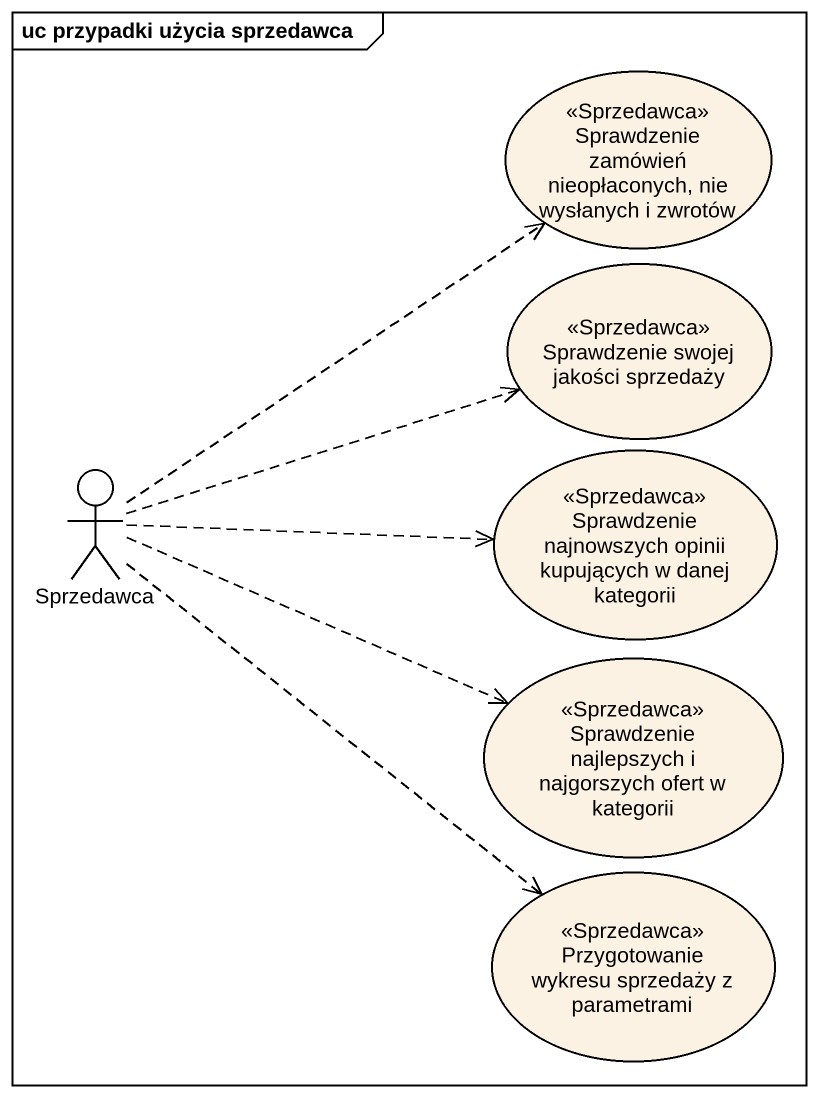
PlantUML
@startuml
mainframe uc przypadki użycia sprzedawca
usecase "Sprawdzenie zamówień nieopłaconych, nie wysłanych i zwrotów" as Sprawdzenie_zamówień <<Sprzedawca>>
usecase "Sprawdzenie swojej jakości sprzedaży" as Sprawdzenie_swojej_jakości <<Sprzedawca>>
actor Sprzedawca
usecase "Sprawdzenie najnowszych opinii kupujących w danej kategorii" as Sprawdzenie_najnowszych <<Sprzedawca>>
usecase "Sprawdzenie najlepszych i najgorszych ofert w kategorii" as Sprawdzenie_najlepszych_i <<Sprzedawca>>
usecase "Przygotowanie wykresu sprzedaży z parametrami" as Przygotowanie_wykresu <<Sprzedawca>>
Sprzedawca .up.> Sprawdzenie_zamówień
Sprzedawca .right.> Sprawdzenie_swojej_jakości
Sprzedawca .right.> Sprawdzenie_najnowszych
Sprzedawca .right.> Sprawdzenie_najlepszych_i
Sprzedawca ..> Przygotowanie_wykresu
@enduml
